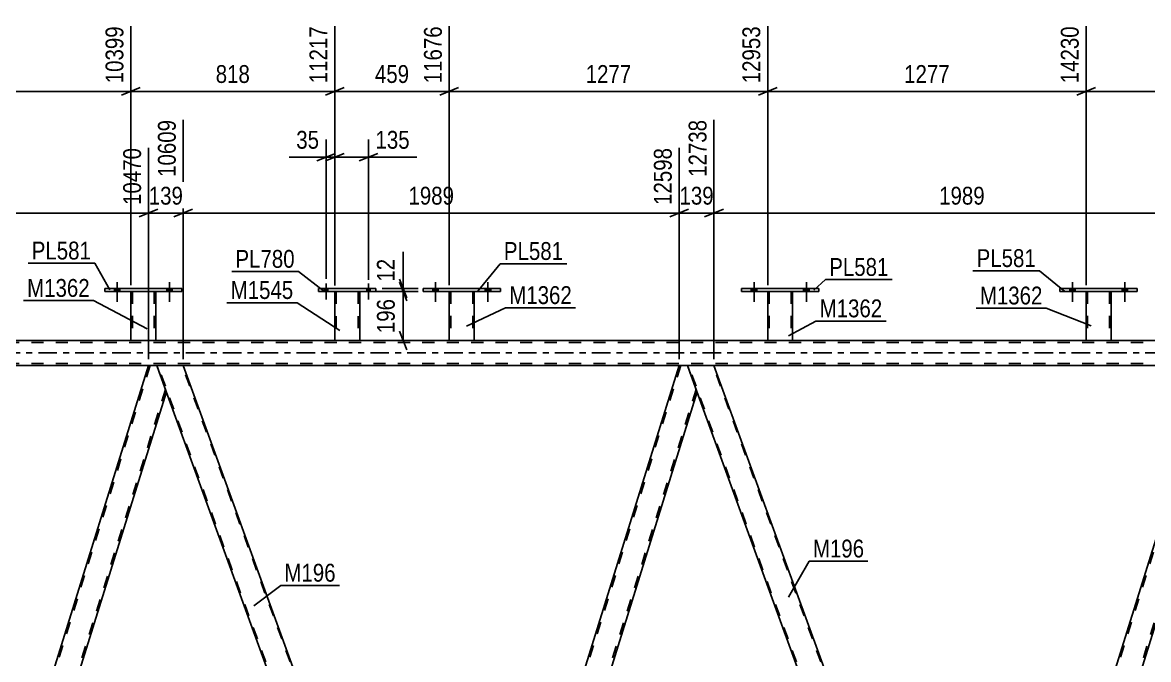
# Model space of a CAD drawing. Header units: millimetres. Extents: x -90 to 751, y -419 to 175.
# Drawn here: x 389.6 to 570.3, y -49.2 to 53 of the extents above; entities that cross this region are included whole.
import ezdxf

# ---------------------------------------------------------------- set-up
doc = ezdxf.new("R2010")
doc.units = ezdxf.units.MM
doc.linetypes.add('DXK_LINE_DOT2', pattern=[3.9198, 1.9599, -1.9599])
doc.linetypes.add('DXK_LINE_DOT3', pattern=[5.9187, 2.979, -0.9799, 0.9799, -0.9799])
doc.styles.add('Arial Narrow', font='ARIALN.TTF', dxfattribs={"height": 0.2})

# ---------------------------------------------------------------- blocks, each defined once
blk = doc.blocks.new('Part-814409720-3637 - 3614')
at = {"color": 2, "linetype": 'Continuous'}
for p, q in [((458.11, 9.84), (458.11, 2)), ((462.11, 9.84), (462.11, 2)), ((458.11, 2), (462.11, 2))]:
    blk.add_line(p, q, dxfattribs=at)
at = {"color": 7, "linetype": 'DXK_LINE_DOT2'}
for p, q in [((458.11, 9.84), (462.11, 9.84)), ((458.11, 9.84), (458.11, 9.84)), ((458.11, 9.84), (458.11, 9.84)), ((458.35, 9.84), (458.35, 2)), ((461.87, 9.84), (461.87, 2)), ((462.11, 9.84), (462.11, 9.84)), ((462.11, 9.84), (462.11, 9.84)), ((461.81, 2), (461.85, 2)), ((461.81, 2), (461.85, 2)), ((461.85, 2), (461.87, 2)), ((461.85, 2), (461.87, 2))]:
    blk.add_line(p, q, dxfattribs=at)
blk = doc.blocks.new('Bolt-814409720-3680 - 3614')
at = {"linetype": 'Continuous'}
for points in [[(506.55, 9.84), (507.43, 9.84), (507.43, 10.32), (506.55, 10.32)], [(514.95, 9.84), (515.83, 9.84), (515.83, 10.32), (514.95, 10.32)]]:
    blk.add_hatch(color=1, dxfattribs=at).paths.add_polyline_path(points)
at = {"color": 1, "linetype": 'Continuous'}
for p, q in [((506.99, 11.32), (506.99, 8.2)), ((515.39, 11.32), (515.39, 8.2)), ((506.55, 10.32), (506.55, 9.84)), ((507.43, 10.32), (507.43, 9.84)), ((514.95, 10.32), (514.95, 9.84)), ((515.83, 10.32), (515.83, 9.84))]:
    blk.add_line(p, q, dxfattribs=at)
blk = doc.blocks.new('Bolt-814409720-3616 - 3614')
at = {"linetype": 'Continuous'}
for points in [[(438.06, 9.83), (438.62, 9.83), (438.62, 10.31), (438.06, 10.31)], [(438.06, 9.83), (438.62, 9.83), (438.62, 10.31), (438.06, 10.31)], [(444.86, 9.83), (445.42, 9.83), (445.42, 10.31), (444.86, 10.31)], [(444.86, 9.83), (445.42, 9.83), (445.42, 10.31), (444.86, 10.31)]]:
    blk.add_hatch(color=1, dxfattribs=at).paths.add_polyline_path(points)
at = {"color": 1, "linetype": 'Continuous'}
for p, q in [((438.34, 11.11), (438.34, 8.59)), ((438.34, 11.11), (438.34, 8.59)), ((445.14, 11.11), (445.14, 8.59)), ((445.14, 11.11), (445.14, 8.59)), ((438.06, 10.31), (438.06, 9.83)), ((438.06, 10.31), (438.06, 9.83)), ((438.62, 10.31), (438.62, 9.83)), ((438.62, 10.31), (438.62, 9.83)), ((444.86, 10.31), (444.86, 9.83)), ((444.86, 10.31), (444.86, 9.83)), ((445.42, 10.31), (445.42, 9.83)), ((445.42, 10.31), (445.42, 9.83))]:
    blk.add_line(p, q, dxfattribs=at)
blk = doc.blocks.new('Bolt-814409720-3681 - 3614')
at = {"linetype": 'Continuous'}
for points in [[(404.39, 9.84), (405.27, 9.84), (405.27, 10.32), (404.39, 10.32)], [(412.79, 9.84), (413.67, 9.84), (413.67, 10.32), (412.79, 10.32)]]:
    blk.add_hatch(color=1, dxfattribs=at).paths.add_polyline_path(points)
at = {"color": 1, "linetype": 'Continuous'}
for p, q in [((404.83, 11.32), (404.83, 8.2)), ((413.23, 11.32), (413.23, 8.2)), ((404.39, 10.32), (404.39, 9.84)), ((405.27, 10.32), (405.27, 9.84)), ((412.79, 10.32), (412.79, 9.84)), ((413.67, 10.32), (413.67, 9.84))]:
    blk.add_line(p, q, dxfattribs=at)
blk = doc.blocks.new('Bolt-814409720-3682 - 3614')
at = {"linetype": 'Continuous'}
for points in [[(404.39, 9.84), (405.27, 9.84), (405.27, 10.32), (404.39, 10.32)], [(412.79, 9.84), (413.67, 9.84), (413.67, 10.32), (412.79, 10.32)]]:
    blk.add_hatch(color=1, dxfattribs=at).paths.add_polyline_path(points)
at = {"color": 1, "linetype": 'Continuous'}
for p, q in [((404.83, 11.32), (404.83, 8.2)), ((413.23, 11.32), (413.23, 8.2)), ((404.39, 10.32), (404.39, 9.84)), ((405.27, 10.32), (405.27, 9.84)), ((412.79, 10.32), (412.79, 9.84)), ((413.67, 10.32), (413.67, 9.84))]:
    blk.add_line(p, q, dxfattribs=at)
blk = doc.blocks.new('Part-814409720-3622 - 3614')
at = {"color": 2, "linetype": 'Continuous'}
for p, q in [((453.91, 10.32), (453.91, 9.84)), ((466.31, 10.32), (453.91, 10.32)), ((453.91, 9.84), (466.31, 9.84)), ((466.31, 9.84), (466.31, 10.32))]:
    blk.add_line(p, q, dxfattribs=at)
blk = doc.blocks.new('Bolt-814409720-3677 - 3614')
at = {"linetype": 'Continuous'}
for points in [[(557.63, 9.84), (558.51, 9.84), (558.51, 10.32), (557.63, 10.32)], [(566.03, 9.84), (566.91, 9.84), (566.91, 10.32), (566.03, 10.32)]]:
    blk.add_hatch(color=1, dxfattribs=at).paths.add_polyline_path(points)
at = {"color": 1, "linetype": 'Continuous'}
for p, q in [((558.07, 11.32), (558.07, 8.2)), ((566.47, 11.32), (566.47, 8.2)), ((557.63, 10.32), (557.63, 9.84)), ((558.51, 10.32), (558.51, 9.84)), ((566.03, 10.32), (566.03, 9.84)), ((566.91, 10.32), (566.91, 9.84))]:
    blk.add_line(p, q, dxfattribs=at)
blk = doc.blocks.new('Bolt-814409720-3678 - 3614')
at = {"linetype": 'Continuous'}
for points in [[(557.63, 9.84), (558.51, 9.84), (558.51, 10.32), (557.63, 10.32)], [(566.03, 9.84), (566.91, 9.84), (566.91, 10.32), (566.03, 10.32)]]:
    blk.add_hatch(color=1, dxfattribs=at).paths.add_polyline_path(points)
at = {"color": 1, "linetype": 'Continuous'}
for p, q in [((558.07, 11.32), (558.07, 8.2)), ((566.47, 11.32), (566.47, 8.2)), ((557.63, 10.32), (557.63, 9.84)), ((558.51, 10.32), (558.51, 9.84)), ((566.03, 10.32), (566.03, 9.84)), ((566.91, 10.32), (566.91, 9.84))]:
    blk.add_line(p, q, dxfattribs=at)
blk = doc.blocks.new('Bolt-814409720-3679 - 3614')
at = {"linetype": 'Continuous'}
for points in [[(506.55, 9.84), (507.43, 9.84), (507.43, 10.32), (506.55, 10.32)], [(514.95, 9.84), (515.83, 9.84), (515.83, 10.32), (514.95, 10.32)]]:
    blk.add_hatch(color=1, dxfattribs=at).paths.add_polyline_path(points)
at = {"color": 1, "linetype": 'Continuous'}
for p, q in [((506.99, 11.32), (506.99, 8.2)), ((515.39, 11.32), (515.39, 8.2)), ((506.55, 10.32), (506.55, 9.84)), ((507.43, 10.32), (507.43, 9.84)), ((514.95, 10.32), (514.95, 9.84)), ((515.83, 10.32), (515.83, 9.84))]:
    blk.add_line(p, q, dxfattribs=at)
blk = doc.blocks.new('Bolt-814409720-3683 - 3614')
at = {"linetype": 'Continuous'}
for points in [[(455.47, 9.84), (456.35, 9.84), (456.35, 10.32), (455.47, 10.32)], [(463.87, 9.84), (464.75, 9.84), (464.75, 10.32), (463.87, 10.32)]]:
    blk.add_hatch(color=1, dxfattribs=at).paths.add_polyline_path(points)
at = {"color": 1, "linetype": 'Continuous'}
for p, q in [((455.91, 11.32), (455.91, 8.2)), ((464.31, 11.32), (464.31, 8.2)), ((455.47, 10.32), (455.47, 9.84)), ((456.35, 10.32), (456.35, 9.84)), ((463.87, 10.32), (463.87, 9.84)), ((464.75, 10.32), (464.75, 9.84))]:
    blk.add_line(p, q, dxfattribs=at)
blk = doc.blocks.new('Bolt-814409720-3684 - 3614')
at = {"linetype": 'Continuous'}
for points in [[(455.47, 9.84), (456.35, 9.84), (456.35, 10.32), (455.47, 10.32)], [(463.87, 9.84), (464.75, 9.84), (464.75, 10.32), (463.87, 10.32)]]:
    blk.add_hatch(color=1, dxfattribs=at).paths.add_polyline_path(points)
at = {"color": 1, "linetype": 'Continuous'}
for p, q in [((455.91, 11.32), (455.91, 8.2)), ((464.31, 11.32), (464.31, 8.2)), ((455.47, 10.32), (455.47, 9.84)), ((456.35, 10.32), (456.35, 9.84)), ((463.87, 10.32), (463.87, 9.84)), ((464.75, 10.32), (464.75, 9.84))]:
    blk.add_line(p, q, dxfattribs=at)
blk = doc.blocks.new('Part-814409720-3776 - 3614')
at = {"color": 2, "linetype": 'Continuous'}
for p, q in [((556.07, 10.32), (556.07, 9.84)), ((568.47, 10.32), (556.07, 10.32)), ((556.07, 9.84), (568.47, 9.84)), ((568.47, 9.84), (568.47, 10.32))]:
    blk.add_line(p, q, dxfattribs=at)
blk = doc.blocks.new('Part-814409720-3781 - 3614')
at = {"color": 2, "linetype": 'Continuous'}
for p, q in [((560.27, 9.84), (560.27, 2)), ((564.27, 9.84), (564.27, 2)), ((560.27, 2), (564.27, 2))]:
    blk.add_line(p, q, dxfattribs=at)
at = {"color": 7, "linetype": 'DXK_LINE_DOT2'}
for p, q in [((560.27, 9.84), (564.27, 9.84)), ((560.27, 9.84), (560.27, 9.84)), ((560.27, 9.84), (560.27, 9.84)), ((560.51, 9.84), (560.51, 2)), ((564.03, 9.84), (564.03, 2)), ((564.27, 9.84), (564.27, 9.84)), ((564.27, 9.84), (564.27, 9.84)), ((563.97, 2), (564.01, 2)), ((563.97, 2), (564.01, 2)), ((564.01, 2), (564.03, 2)), ((564.01, 2), (564.03, 2))]:
    blk.add_line(p, q, dxfattribs=at)
blk = doc.blocks.new('Part-814409720-3786 - 3614')
at = {"color": 2, "linetype": 'Continuous'}
for p, q in [((504.99, 10.32), (504.99, 9.84)), ((517.39, 10.32), (504.99, 10.32)), ((504.99, 9.84), (517.39, 9.84)), ((517.39, 9.84), (517.39, 10.32))]:
    blk.add_line(p, q, dxfattribs=at)
blk = doc.blocks.new('Part-814409720-3791 - 3614')
at = {"color": 2, "linetype": 'Continuous'}
for p, q in [((509.19, 9.84), (509.19, 2)), ((513.19, 9.84), (513.19, 2)), ((509.19, 2), (513.19, 2))]:
    blk.add_line(p, q, dxfattribs=at)
at = {"color": 7, "linetype": 'DXK_LINE_DOT2'}
for p, q in [((509.19, 9.84), (513.19, 9.84)), ((509.19, 9.84), (509.19, 9.84)), ((509.19, 9.84), (509.19, 9.84)), ((509.43, 9.84), (509.43, 2)), ((512.95, 9.84), (512.95, 2)), ((513.19, 9.84), (513.19, 9.84)), ((513.19, 9.84), (513.19, 9.84)), ((512.89, 2), (512.93, 2)), ((512.89, 2), (512.93, 2)), ((512.93, 2), (512.95, 2)), ((512.93, 2), (512.95, 2))]:
    blk.add_line(p, q, dxfattribs=at)
blk = doc.blocks.new('Part-814409720-3796 - 3614')
at = {"color": 2, "linetype": 'Continuous'}
for p, q in [((437.14, 10.31), (437.14, 9.83)), ((437.14, 10.31), (446.34, 10.31)), ((437.14, 9.83), (446.34, 9.83)), ((446.34, 9.83), (446.34, 10.31))]:
    blk.add_line(p, q, dxfattribs=at)
at = {"color": 7, "linetype": 'DXK_LINE_DOT2'}
for p, q in [((437.14, 10.31), (446.34, 10.31)), ((446.34, 9.83), (437.14, 9.83))]:
    blk.add_line(p, q, dxfattribs=at)
blk = doc.blocks.new('Part-814409720-3801 - 3614')
at = {"color": 2, "linetype": 'Continuous'}
for p, q in [((439.74, 9.83), (439.74, 2)), ((443.74, 9.83), (443.74, 2)), ((439.74, 2), (443.74, 2))]:
    blk.add_line(p, q, dxfattribs=at)
at = {"color": 7, "linetype": 'DXK_LINE_DOT2'}
for p, q in [((443.74, 9.83), (439.74, 9.83)), ((439.74, 9.83), (439.74, 9.83)), ((439.74, 9.83), (443.74, 9.83)), ((439.74, 9.83), (439.74, 9.83)), ((439.98, 9.83), (439.98, 9.83)), ((439.98, 9.83), (439.98, 2)), ((443.5, 9.83), (443.5, 9.83)), ((443.5, 9.83), (443.5, 2)), ((443.74, 9.83), (443.74, 9.83)), ((443.74, 9.83), (443.74, 9.83)), ((443.74, 2), (439.74, 2)), ((443.48, 2), (443.45, 2))]:
    blk.add_line(p, q, dxfattribs=at)
blk = doc.blocks.new('Part-814409720-3806 - 3614')
at = {"color": 2, "linetype": 'Continuous'}
for p, q in [((402.83, 10.32), (402.83, 9.84)), ((415.23, 10.32), (402.83, 10.32)), ((402.83, 9.84), (415.23, 9.84)), ((415.23, 9.84), (415.23, 10.32))]:
    blk.add_line(p, q, dxfattribs=at)
blk = doc.blocks.new('Part-814409720-3821 - 3614')
at = {"color": 2, "linetype": 'Continuous'}
for p, q in [((407.03, 9.84), (407.03, 2)), ((411.03, 9.84), (411.03, 2)), ((407.03, 2), (411.03, 2))]:
    blk.add_line(p, q, dxfattribs=at)
at = {"color": 7, "linetype": 'DXK_LINE_DOT2'}
for p, q in [((407.03, 9.84), (411.03, 9.84)), ((407.03, 9.84), (407.03, 9.84)), ((407.03, 9.84), (407.03, 9.84)), ((407.27, 9.84), (407.27, 2)), ((410.79, 9.84), (410.79, 2)), ((411.03, 9.84), (411.03, 9.84)), ((411.03, 9.84), (411.03, 9.84)), ((410.73, 2), (410.77, 2)), ((410.73, 2), (410.77, 2)), ((410.77, 2), (410.79, 2)), ((410.77, 2), (410.79, 2))]:
    blk.add_line(p, q, dxfattribs=at)
blk = doc.blocks.new('Part-814409720-3879 - 3614')
at = {"color": 2, "linetype": 'Continuous'}
for p, q in [((500.57, -2), (496.31, -2)), ((542.93, -118.4), (500.57, -2)), ((538.68, -118.4), (497.84, -6.2))]:
    blk.add_line(p, q, dxfattribs=at)
at = {"color": 7, "linetype": 'DXK_LINE_DOT2'}
for p, q in [((496.31, -2), (497.84, -6.2)), ((540.6, -123.22), (496.48, -2)), ((544.52, -123.22), (500.4, -2)), ((540.43, -123.22), (538.68, -118.4)), ((544.69, -123.22), (542.93, -118.4)), ((544.69, -123.22), (540.43, -123.22))]:
    blk.add_line(p, q, dxfattribs=at)
blk = doc.blocks.new('Part-814409720-3894 - 3614')
at = {"color": 7, "linetype": 'DXK_LINE_DOT2'}
for p, q in [((580.38, -2), (543.56, -120.12)), ((582.86, -5.88), (546.28, -123.22)), ((582.97, -6.2), (582.99, -6.25)), ((582.99, -6.25), (582.97, -6.2)), ((543.84, -118.4), (543.42, -119.75)), ((548.03, -118.4), (546.53, -123.22)), ((544.69, -123.22), (543.42, -119.75)), ((546.53, -123.22), (544.69, -123.22))]:
    blk.add_line(p, q, dxfattribs=at)
at = {"color": 2, "linetype": 'Continuous'}
for p, q in [((580.13, -2), (543.84, -118.4)), ((581.44, -2), (580.13, -2)), ((582.97, -6.2), (581.44, -2)), ((582.99, -6.25), (548.03, -118.4))]:
    blk.add_line(p, q, dxfattribs=at)
blk = doc.blocks.new('Part-814409720-3909 - 3614')
at = {"color": 2, "linetype": 'Continuous'}
for p, q in [((494.99, -2), (458.29, -119.75)), ((496.31, -2), (494.99, -2)), ((497.84, -6.2), (496.31, -2)), ((497.86, -6.25), (461.4, -123.22)), ((459.55, -123.22), (458.31, -119.8))]:
    blk.add_line(p, q, dxfattribs=at)
at = {"color": 7, "linetype": 'DXK_LINE_DOT2'}
for p, q in [((495.24, -2), (458.43, -120.12)), ((497.72, -5.88), (461.15, -123.22)), ((497.84, -6.2), (497.86, -6.25)), ((497.86, -6.25), (497.84, -6.2)), ((458.29, -119.75), (458.31, -119.8)), ((461.4, -123.22), (459.55, -123.22))]:
    blk.add_line(p, q, dxfattribs=at)
blk = doc.blocks.new('Part-814409720-3963 - 3614')
at = {"color": 7, "linetype": 'DXK_LINE_DOT2'}
for p, q in [((59.3, 2), (639.97, 2)), ((411.03, 2), (407.03, 2)), ((443.74, 2), (439.74, 2)), ((462.11, 2), (458.11, 2)), ((513.19, 2), (509.19, 2)), ((564.27, 2), (560.27, 2)), ((639.97, 1.68), (25.23, 1.68)), ((639.97, -1.68), (25.23, -1.68)), ((415.43, -2), (409.86, -2)), ((500.57, -2), (494.99, -2))]:
    blk.add_line(p, q, dxfattribs=at)
at = {"color": 2, "linetype": 'Continuous'}
for p, q in [((407.03, 2), (359.95, 2)), ((439.74, 2), (411.03, 2)), ((458.11, 2), (443.74, 2)), ((509.19, 2), (462.11, 2)), ((560.27, 2), (513.19, 2)), ((611.35, 2), (564.27, 2)), ((409.86, -2), (330.3, -2)), ((494.99, -2), (415.43, -2)), ((580.13, -2), (500.57, -2))]:
    blk.add_line(p, q, dxfattribs=at)
at = {"color": 7, "linetype": 'DXK_LINE_DOT3'}
blk.add_line((25.23, 0), (639.97, 0), dxfattribs=at)
blk = doc.blocks.new('Part-814409720-3969 - 3614')
at = {"color": 7, "linetype": 'DXK_LINE_DOT2'}
for p, q in [((410.11, -2), (373.29, -120.12)), ((412.59, -5.88), (376.01, -123.22)), ((412.7, -6.2), (412.72, -6.25)), ((412.72, -6.25), (412.7, -6.2)), ((373.57, -118.4), (373.16, -119.75)), ((377.76, -118.4), (376.26, -123.22)), ((374.42, -123.22), (373.16, -119.75)), ((376.26, -123.22), (374.42, -123.22))]:
    blk.add_line(p, q, dxfattribs=at)
at = {"color": 2, "linetype": 'Continuous'}
for p, q in [((409.86, -2), (373.57, -118.4)), ((411.18, -2), (409.86, -2)), ((412.7, -6.2), (411.18, -2)), ((412.72, -6.25), (377.76, -118.4))]:
    blk.add_line(p, q, dxfattribs=at)
blk = doc.blocks.new('Part-814409720-3974 - 3614')
at = {"color": 2, "linetype": 'Continuous'}
for p, q in [((415.43, -2), (411.18, -2)), ((458.31, -119.8), (415.43, -2)), ((455.3, -123.22), (412.7, -6.2))]:
    blk.add_line(p, q, dxfattribs=at)
at = {"color": 7, "linetype": 'DXK_LINE_DOT2'}
for p, q in [((411.18, -2), (412.7, -6.2)), ((455.47, -123.22), (411.35, -2)), ((459.38, -123.22), (415.26, -2)), ((459.55, -123.22), (458.31, -119.8)), ((455.3, -123.22), (459.55, -123.22))]:
    blk.add_line(p, q, dxfattribs=at)
blk = doc.blocks.new('StraightDimension-814409720-15407 - 3614')
at = {"color": 7, "linetype": 'Continuous'}
for p, q in [((560.27, 10.84), (560.27, 52.38)), ((611.35, 10.84), (611.35, 52.38)), ((561.77, 42.54), (558.77, 41.34)), ((560.27, 41.94), (611.35, 41.94)), ((609.85, 41.34), (612.85, 42.54))]:
    blk.add_line(p, q, dxfattribs=at)
at = {"color": 0, "linetype": 'Continuous'}
blk.add_wipeout([(610.75, 52.98), (606.55, 52.98), (606.55, 42.64), (610.75, 42.64)], dxfattribs=at)
at = {"color": 0}
blk.add_wipeout([(590.07, 42.69), (590.07, 46.89), (581.55, 46.89), (581.55, 42.69)], dxfattribs=at)
at = {"color": 3, "linetype": 'Continuous', "style": 'Arial Narrow'}
blk.add_text('15507', height=2.863, rotation=90.0002, dxfattribs=at).set_placement((610.15, 43.24))
at = {"color": 3, "style": 'Arial Narrow'}
blk.add_text('1277', height=2.863, dxfattribs=at).set_placement((582.15, 43.29))
blk = doc.blocks.new('StraightDimension-814409720-15410 - 3614')
at = {"color": 7, "linetype": 'Continuous'}
for p, q in [((439.74, 10.83), (439.74, 52.38)), ((458.11, 10.84), (458.11, 52.38)), ((441.24, 42.54), (438.24, 41.34)), ((439.74, 41.94), (458.11, 41.94)), ((456.61, 41.34), (459.61, 42.54))]:
    blk.add_line(p, q, dxfattribs=at)
at = {"color": 0, "linetype": 'Continuous'}
blk.add_wipeout([(457.51, 52.98), (453.31, 52.98), (453.31, 42.64), (457.51, 42.64)], dxfattribs=at)
at = {"color": 0}
blk.add_wipeout([(452.27, 42.69), (452.27, 46.89), (445.58, 46.89), (445.58, 42.69)], dxfattribs=at)
at = {"color": 3, "linetype": 'Continuous', "style": 'Arial Narrow'}
blk.add_text('11676', height=2.863, rotation=90.0002, dxfattribs=at).set_placement((456.91, 43.24))
at = {"color": 3, "style": 'Arial Narrow'}
blk.add_text('459', height=2.863, dxfattribs=at).set_placement((446.18, 43.29))
blk = doc.blocks.new('StraightDimension-814409720-4663 - 3614')
at = {"color": 7, "linetype": 'Continuous'}
for p, q in [((500.57, -1), (500.57, 37.37)), ((494.99, -1), (494.99, 32.87)), ((493.49, 21.83), (496.49, 23.03)), ((494.99, 22.43), (500.57, 22.43)), ((502.07, 23.03), (499.07, 21.83))]:
    blk.add_line(p, q, dxfattribs=at)
at = {"color": 0}
blk.add_wipeout([(501.12, 23.18), (501.12, 27.38), (494.44, 27.38), (494.44, 23.18)], dxfattribs=at)
at = {"color": 3, "style": 'Arial Narrow'}
blk.add_text('139', height=2.863, dxfattribs=at).set_placement((495.04, 23.78))
at = {"color": 0, "linetype": 'Continuous'}
blk.add_wipeout([(499.97, 37.97), (495.77, 37.97), (495.77, 27.63), (499.97, 27.63)], dxfattribs=at)
at = {"color": 3, "linetype": 'Continuous', "style": 'Arial Narrow'}
blk.add_text('12738', height=2.863, rotation=90.0002, dxfattribs=at).set_placement((499.37, 28.23))
blk = doc.blocks.new('StraightDimension-814409720-15363 - 3614')
at = {"color": 7, "linetype": 'Continuous'}
for p, q in [((439.74, 10.83), (439.74, 34.24)), ((445.14, 11.73), (445.14, 34.24)), ((438.24, 30.79), (441.24, 31.99)), ((439.74, 31.39), (445.14, 31.39)), ((446.64, 31.99), (443.64, 30.79))]:
    blk.add_line(p, q, dxfattribs=at)
at = {"color": 0}
blk.add_wipeout([(452.35, 32.14), (452.35, 36.34), (445.67, 36.34), (445.67, 32.14)], dxfattribs=at)
at = {"color": 7, "linetype": 'Continuous'}
blk.add_line((445.14, 31.39), (452.88, 31.39), dxfattribs=at)
blk.add_line((445.14, 31.39), (452.88, 31.39), dxfattribs=at)
at = {"color": 3, "style": 'Arial Narrow'}
blk.add_text('135', height=2.863, dxfattribs=at).set_placement((446.27, 32.74))
blk = doc.blocks.new('StraightDimension-814409720-15904 - 3614')
at = {"color": 7, "linetype": 'Continuous'}
for p, q in [((450.11, 11.81), (451.31, 8.81)), ((451.31, 8.33), (450.11, 11.33)), ((444.74, 9.83), (453.11, 9.83)), ((447.34, 10.31), (453.11, 10.31)), ((450.71, 9.83), (450.71, 10.31))]:
    blk.add_line(p, q, dxfattribs=at)
at = {"color": 0}
blk.add_wipeout([(449.96, 15.69), (445.76, 15.69), (445.76, 10.83), (449.96, 10.83)], dxfattribs=at)
at = {"color": 7, "linetype": 'Continuous'}
blk.add_line((450.71, 10.31), (450.71, 16.21), dxfattribs=at)
blk.add_line((450.71, 10.31), (450.71, 16.21), dxfattribs=at)
at = {"color": 3, "style": 'Arial Narrow'}
blk.add_text('12', height=2.863, rotation=90.0002, dxfattribs=at).set_placement((449.36, 11.43))
blk = doc.blocks.new('StraightDimension-814409720-4689 - 3614')
at = {"color": 7, "linetype": 'Continuous'}
for p, q in [((415.43, -1), (415.43, 37.37)), ((494.99, -1), (494.99, 32.87)), ((416.93, 23.03), (413.93, 21.83)), ((415.43, 22.43), (494.99, 22.43)), ((493.49, 21.83), (496.49, 23.03))]:
    blk.add_line(p, q, dxfattribs=at)
at = {"color": 0, "linetype": 'Continuous'}
blk.add_wipeout([(494.39, 33.47), (490.19, 33.47), (490.19, 23.13), (494.39, 23.13)], dxfattribs=at)
at = {"color": 0}
blk.add_wipeout([(459.47, 23.18), (459.47, 27.38), (450.96, 27.38), (450.96, 23.18)], dxfattribs=at)
at = {"color": 3, "linetype": 'Continuous', "style": 'Arial Narrow'}
blk.add_text('12598', height=2.863, rotation=90.0002, dxfattribs=at).set_placement((493.79, 23.73))
at = {"color": 3, "style": 'Arial Narrow'}
blk.add_text('1989', height=2.863, dxfattribs=at).set_placement((451.56, 23.78))
blk = doc.blocks.new('StraightDimension-814409720-15905 - 3614')
at = {"color": 7, "linetype": 'Continuous'}
for p, q in [((450.11, 11.33), (451.31, 8.33)), ((444.74, 9.83), (453.11, 9.83)), ((450.71, 2), (450.71, 9.83)), ((444.74, 2), (453.11, 2)), ((451.31, 0.5), (450.11, 3.5))]:
    blk.add_line(p, q, dxfattribs=at)
at = {"color": 0}
blk.add_wipeout([(449.96, 9.26), (445.76, 9.26), (445.76, 2.57), (449.96, 2.57)], dxfattribs=at)
at = {"color": 3, "style": 'Arial Narrow'}
blk.add_text('196', height=2.863, rotation=90.0002, dxfattribs=at).set_placement((449.36, 3.17))
blk = doc.blocks.new('StraightDimension-814409720-4639 - 3614')
at = {"color": 7, "linetype": 'Continuous'}
for p, q in [((500.57, -1), (500.57, 37.37)), ((580.13, -1), (580.13, 32.87)), ((502.07, 23.03), (499.07, 21.83)), ((500.57, 22.43), (580.13, 22.43)), ((578.63, 21.83), (581.63, 23.03))]:
    blk.add_line(p, q, dxfattribs=at)
at = {"color": 0, "linetype": 'Continuous'}
blk.add_wipeout([(579.53, 33.47), (575.33, 33.47), (575.33, 23.13), (579.53, 23.13)], dxfattribs=at)
at = {"color": 0}
blk.add_wipeout([(544.6, 23.18), (544.6, 27.38), (536.09, 27.38), (536.09, 23.18)], dxfattribs=at)
at = {"color": 3, "linetype": 'Continuous', "style": 'Arial Narrow'}
blk.add_text('14727', height=2.863, rotation=90.0002, dxfattribs=at).set_placement((578.93, 23.73))
at = {"color": 3, "style": 'Arial Narrow'}
blk.add_text('1989', height=2.863, dxfattribs=at).set_placement((536.69, 23.78))
blk = doc.blocks.new('StraightDimension-814409720-4713 - 3614')
at = {"color": 7, "linetype": 'Continuous'}
for p, q in [((415.43, -1), (415.43, 37.37)), ((409.86, -1), (409.86, 32.87)), ((408.36, 21.83), (411.36, 23.03)), ((409.86, 22.43), (415.43, 22.43)), ((416.93, 23.03), (413.93, 21.83))]:
    blk.add_line(p, q, dxfattribs=at)
at = {"color": 0}
blk.add_wipeout([(415.99, 23.18), (415.99, 27.38), (409.3, 27.38), (409.3, 23.18)], dxfattribs=at)
at = {"color": 3, "style": 'Arial Narrow'}
blk.add_text('139', height=2.863, dxfattribs=at).set_placement((409.9, 23.78))
at = {"color": 0, "linetype": 'Continuous'}
blk.add_wipeout([(414.83, 37.97), (410.63, 37.97), (410.63, 27.63), (414.83, 27.63)], dxfattribs=at)
at = {"color": 3, "linetype": 'Continuous', "style": 'Arial Narrow'}
blk.add_text('10609', height=2.863, rotation=90.0002, dxfattribs=at).set_placement((414.23, 28.23))
blk = doc.blocks.new('StraightDimension-814409720-4737 - 3614')
at = {"color": 7, "linetype": 'Continuous'}
for p, q in [((330.3, -1), (330.3, 35.54)), ((409.86, -1), (409.86, 32.87)), ((331.8, 23.03), (328.8, 21.83)), ((330.3, 22.43), (409.86, 22.43)), ((408.36, 21.83), (411.36, 23.03))]:
    blk.add_line(p, q, dxfattribs=at)
at = {"color": 0, "linetype": 'Continuous'}
blk.add_wipeout([(409.26, 33.47), (405.06, 33.47), (405.06, 23.13), (409.26, 23.13)], dxfattribs=at)
at = {"color": 0}
blk.add_wipeout([(374.33, 23.18), (374.33, 27.38), (365.82, 27.38), (365.82, 23.18)], dxfattribs=at)
at = {"color": 3, "linetype": 'Continuous', "style": 'Arial Narrow'}
blk.add_text('10470', height=2.863, rotation=90.0002, dxfattribs=at).set_placement((408.66, 23.73))
at = {"color": 3, "style": 'Arial Narrow'}
blk.add_text('1989', height=2.863, dxfattribs=at).set_placement((366.42, 23.78))
blk = doc.blocks.new('StraightDimension-814409720-15364 - 3614')
at = {"color": 7, "linetype": 'Continuous'}
for p, q in [((438.34, 11.88), (438.34, 34.24)), ((439.74, 10.83), (439.74, 34.24)), ((436.84, 30.79), (439.84, 31.99)), ((441.24, 31.99), (438.24, 30.79)), ((438.34, 31.39), (439.74, 31.39))]:
    blk.add_line(p, q, dxfattribs=at)
at = {"color": 0}
blk.add_wipeout([(437.82, 32.14), (437.82, 36.34), (432.96, 36.34), (432.96, 32.14)], dxfattribs=at)
at = {"color": 7, "linetype": 'Continuous'}
blk.add_line((438.34, 31.39), (432.44, 31.39), dxfattribs=at)
blk.add_line((438.34, 31.39), (432.44, 31.39), dxfattribs=at)
at = {"color": 3, "style": 'Arial Narrow'}
blk.add_text('35', height=2.863, dxfattribs=at).set_placement((433.56, 32.74))
blk = doc.blocks.new('StraightDimension-814409720-15408 - 3614')
at = {"color": 7, "linetype": 'Continuous'}
for p, q in [((509.19, 10.84), (509.19, 52.38)), ((560.27, 10.84), (560.27, 52.38)), ((510.69, 42.54), (507.69, 41.34)), ((509.19, 41.94), (560.27, 41.94)), ((558.77, 41.34), (561.77, 42.54))]:
    blk.add_line(p, q, dxfattribs=at)
at = {"color": 0, "linetype": 'Continuous'}
blk.add_wipeout([(559.67, 52.98), (555.47, 52.98), (555.47, 42.64), (559.67, 42.64)], dxfattribs=at)
at = {"color": 0}
blk.add_wipeout([(538.99, 42.69), (538.99, 46.89), (530.47, 46.89), (530.47, 42.69)], dxfattribs=at)
at = {"color": 3, "linetype": 'Continuous', "style": 'Arial Narrow'}
blk.add_text('14230', height=2.863, rotation=90.0002, dxfattribs=at).set_placement((559.07, 43.24))
at = {"color": 3, "style": 'Arial Narrow'}
blk.add_text('1277', height=2.863, dxfattribs=at).set_placement((531.07, 43.29))
blk = doc.blocks.new('StraightDimension-814409720-15409 - 3614')
at = {"color": 7, "linetype": 'Continuous'}
for p, q in [((458.11, 10.84), (458.11, 52.38)), ((509.19, 10.84), (509.19, 52.38)), ((459.61, 42.54), (456.61, 41.34)), ((458.11, 41.94), (509.19, 41.94)), ((507.69, 41.34), (510.69, 42.54))]:
    blk.add_line(p, q, dxfattribs=at)
at = {"color": 0, "linetype": 'Continuous'}
blk.add_wipeout([(508.59, 52.98), (504.39, 52.98), (504.39, 42.64), (508.59, 42.64)], dxfattribs=at)
at = {"color": 0}
blk.add_wipeout([(487.91, 42.69), (487.91, 46.89), (479.39, 46.89), (479.39, 42.69)], dxfattribs=at)
at = {"color": 3, "linetype": 'Continuous', "style": 'Arial Narrow'}
blk.add_text('12953', height=2.863, rotation=90.0002, dxfattribs=at).set_placement((507.99, 43.24))
at = {"color": 3, "style": 'Arial Narrow'}
blk.add_text('1277', height=2.863, dxfattribs=at).set_placement((479.99, 43.29))
blk = doc.blocks.new('StraightDimension-814409720-15411 - 3614')
at = {"color": 7, "linetype": 'Continuous'}
for p, q in [((407.03, 10.84), (407.03, 52.38)), ((439.74, 10.83), (439.74, 52.38)), ((408.53, 42.54), (405.53, 41.34)), ((407.03, 41.94), (439.74, 41.94)), ((438.24, 41.34), (441.24, 42.54))]:
    blk.add_line(p, q, dxfattribs=at)
at = {"color": 0, "linetype": 'Continuous'}
blk.add_wipeout([(439.14, 52.98), (434.94, 52.98), (434.94, 42.64), (439.14, 42.64)], dxfattribs=at)
at = {"color": 0}
blk.add_wipeout([(426.73, 42.69), (426.73, 46.89), (420.04, 46.89), (420.04, 42.69)], dxfattribs=at)
at = {"color": 3, "linetype": 'Continuous', "style": 'Arial Narrow'}
blk.add_text('11217', height=2.863, rotation=90.0002, dxfattribs=at).set_placement((438.54, 43.24))
at = {"color": 3, "style": 'Arial Narrow'}
blk.add_text('818', height=2.863, dxfattribs=at).set_placement((420.64, 43.29))
blk = doc.blocks.new('StraightDimension-814409720-15412 - 3614')
at = {"color": 7, "linetype": 'Continuous'}
for p, q in [((407.03, 10.84), (407.03, 52.38)), ((355.95, 10.84), (355.95, 50.55)), ((357.45, 42.54), (354.45, 41.34)), ((355.95, 41.94), (407.03, 41.94)), ((405.53, 41.34), (408.53, 42.54))]:
    blk.add_line(p, q, dxfattribs=at)
at = {"color": 0, "linetype": 'Continuous'}
blk.add_wipeout([(406.43, 52.98), (402.23, 52.98), (402.23, 42.64), (406.43, 42.64)], dxfattribs=at)
at = {"color": 0}
blk.add_wipeout([(385.75, 42.69), (385.75, 46.89), (377.23, 46.89), (377.23, 42.69)], dxfattribs=at)
at = {"color": 3, "linetype": 'Continuous', "style": 'Arial Narrow'}
blk.add_text('10399', height=2.863, rotation=90.0002, dxfattribs=at).set_placement((405.83, 43.24))
at = {"color": 3, "style": 'Arial Narrow'}
blk.add_text('1277', height=2.863, dxfattribs=at).set_placement((377.83, 43.29))
blk = doc.blocks.new('StraightDimension-814409720-15603 - 3614')
at = {"color": 7, "linetype": 'Continuous'}
for p, q in [((713.04, 9.3), (711.84, 12.3)), ((638.33, 10.8), (714.84, 10.8)), ((712.44, -133.6), (712.44, 10.8)), ((552.17, -133.6), (714.84, -133.6)), ((711.84, -132.1), (713.04, -135.1))]:
    blk.add_line(p, q, dxfattribs=at)
at = {"color": 0}
blk.add_wipeout([(711.69, -57.15), (707.49, -57.15), (707.49, -65.66), (711.69, -65.66)], dxfattribs=at)
at = {"color": 3, "style": 'Arial Narrow'}
blk.add_text('3610', height=2.863, rotation=90.0002, dxfattribs=at).set_placement((711.09, -65.06))
blk = doc.blocks.new('Mark-814409720-3633 - 3614')
at = {"color": 0}
blk.add_wipeout([(477.78, 7.84), (477.78, 10.84), (467.73, 10.84), (467.73, 7.84)], dxfattribs=at)
blk.add_wipeout([(477.78, 7.84), (477.78, 10.84), (467.73, 10.84), (467.73, 7.84)], dxfattribs=at)
at = {"color": 30, "linetype": 'Continuous'}
for p, q in [((460.86, 4.28), (467.13, 7.24)), ((467.13, 7.24), (478.38, 7.24))]:
    blk.add_line(p, q, dxfattribs=at)
at = {"color": 3, "style": 'Arial Narrow'}
blk.add_text('M1362', height=2.863, dxfattribs=at).set_placement((467.73, 7.84))
blk = doc.blocks.new('Mark-814409720-3618 - 3614')
at = {"color": 0}
blk.add_wipeout([(476.37, 14.91), (476.37, 17.91), (466.87, 17.91), (466.87, 14.91)], dxfattribs=at)
blk.add_wipeout([(476.37, 14.91), (476.37, 17.91), (466.87, 17.91), (466.87, 14.91)], dxfattribs=at)
at = {"color": 30, "linetype": 'Continuous'}
for p, q in [((462.65, 9.84), (466.27, 14.31)), ((466.27, 14.31), (476.97, 14.31))]:
    blk.add_line(p, q, dxfattribs=at)
at = {"color": 3, "style": 'Arial Narrow'}
blk.add_text('PL581', height=2.863, dxfattribs=at).set_placement((466.87, 14.91))
blk = doc.blocks.new('Mark-814409720-3772 - 3614')
at = {"color": 0}
blk.add_wipeout([(552.2, 13.77), (552.2, 16.77), (542.7, 16.77), (542.7, 13.77)], dxfattribs=at)
blk.add_wipeout([(552.2, 13.77), (552.2, 16.77), (542.7, 16.77), (542.7, 13.77)], dxfattribs=at)
at = {"color": 30, "linetype": 'Continuous'}
for p in [(542.1, 13.17), (556.85, 9.84)]:
    blk.add_line(p, (552.8, 13.17), dxfattribs=at)
at = {"color": 3, "style": 'Arial Narrow'}
blk.add_text('PL581', height=2.863, dxfattribs=at).set_placement((542.7, 13.77))
blk = doc.blocks.new('Mark-814409720-3777 - 3614')
at = {"color": 0}
blk.add_wipeout([(553.27, 7.77), (553.27, 10.77), (543.22, 10.77), (543.22, 7.77)], dxfattribs=at)
blk.add_wipeout([(553.27, 7.77), (553.27, 10.77), (543.22, 10.77), (543.22, 7.77)], dxfattribs=at)
at = {"color": 30, "linetype": 'Continuous'}
for p in [(542.62, 7.17), (561.07, 4.34)]:
    blk.add_line(p, (553.87, 7.17), dxfattribs=at)
at = {"color": 3, "style": 'Arial Narrow'}
blk.add_text('M1362', height=2.863, dxfattribs=at).set_placement((543.22, 7.77))
blk = doc.blocks.new('Mark-814409720-3782 - 3614')
at = {"color": 0}
blk.add_wipeout([(528.56, 12.35), (528.56, 15.35), (519.06, 15.35), (519.06, 12.35)], dxfattribs=at)
blk.add_wipeout([(528.56, 12.35), (528.56, 15.35), (519.06, 15.35), (519.06, 12.35)], dxfattribs=at)
at = {"color": 30, "linetype": 'Continuous'}
for p, q in [((516.6, 10.04), (518.46, 11.75)), ((518.46, 11.75), (529.16, 11.75))]:
    blk.add_line(p, q, dxfattribs=at)
at = {"color": 3, "style": 'Arial Narrow'}
blk.add_text('PL581', height=2.863, dxfattribs=at).set_placement((519.06, 12.35))
blk = doc.blocks.new('Mark-814409720-3787 - 3614')
at = {"color": 0}
blk.add_wipeout([(527.57, 5.71), (527.57, 8.71), (517.52, 8.71), (517.52, 5.71)], dxfattribs=at)
blk.add_wipeout([(527.57, 5.71), (527.57, 8.71), (517.52, 8.71), (517.52, 5.71)], dxfattribs=at)
at = {"color": 30, "linetype": 'Continuous'}
for p, q in [((512.52, 2.76), (516.92, 5.11)), ((516.92, 5.11), (528.17, 5.11))]:
    blk.add_line(p, q, dxfattribs=at)
at = {"color": 3, "style": 'Arial Narrow'}
blk.add_text('M1362', height=2.863, dxfattribs=at).set_placement((517.52, 5.71))
blk = doc.blocks.new('Mark-814409720-3792 - 3614')
at = {"color": 0}
blk.add_wipeout([(433.31, 13.65), (433.31, 16.65), (423.81, 16.65), (423.81, 13.65)], dxfattribs=at)
blk.add_wipeout([(433.31, 13.65), (433.31, 16.65), (423.81, 16.65), (423.81, 13.65)], dxfattribs=at)
at = {"color": 30, "linetype": 'Continuous'}
for p in [(423.21, 13.05), (437.92, 9.98)]:
    blk.add_line(p, (433.91, 13.05), dxfattribs=at)
at = {"color": 3, "style": 'Arial Narrow'}
blk.add_text('PL780', height=2.863, dxfattribs=at).set_placement((423.81, 13.65))
blk = doc.blocks.new('Mark-814409720-3797 - 3614')
at = {"color": 0}
blk.add_wipeout([(433.09, 8.65), (433.09, 11.65), (423.04, 11.65), (423.04, 8.65)], dxfattribs=at)
blk.add_wipeout([(433.09, 8.65), (433.09, 11.65), (423.04, 11.65), (423.04, 8.65)], dxfattribs=at)
at = {"color": 30, "linetype": 'Continuous'}
for p in [(422.44, 8.05), (440.55, 3.58)]:
    blk.add_line(p, (433.69, 8.05), dxfattribs=at)
at = {"color": 3, "style": 'Arial Narrow'}
blk.add_text('M1545', height=2.863, dxfattribs=at).set_placement((423.04, 8.65))
blk = doc.blocks.new('Mark-814409720-3802 - 3614')
at = {"color": 0}
blk.add_wipeout([(400.63, 14.98), (400.63, 17.98), (391.13, 17.98), (391.13, 14.98)], dxfattribs=at)
blk.add_wipeout([(400.63, 14.98), (400.63, 17.98), (391.13, 17.98), (391.13, 14.98)], dxfattribs=at)
at = {"color": 30, "linetype": 'Continuous'}
for p in [(390.53, 14.38), (403.66, 10.12)]:
    blk.add_line(p, (401.23, 14.38), dxfattribs=at)
at = {"color": 3, "style": 'Arial Narrow'}
blk.add_text('PL581', height=2.863, dxfattribs=at).set_placement((391.13, 14.98))
blk = doc.blocks.new('Mark-814409720-3817 - 3614')
at = {"color": 0}
blk.add_wipeout([(400.44, 8.99), (400.44, 11.99), (390.39, 11.99), (390.39, 8.99)], dxfattribs=at)
blk.add_wipeout([(400.44, 8.99), (400.44, 11.99), (390.39, 11.99), (390.39, 8.99)], dxfattribs=at)
at = {"color": 30, "linetype": 'Continuous'}
for p in [(389.79, 8.39), (409.66, 3.85)]:
    blk.add_line(p, (401.04, 8.39), dxfattribs=at)
at = {"color": 3, "style": 'Arial Narrow'}
blk.add_text('M1362', height=2.863, dxfattribs=at).set_placement((390.39, 8.99))
blk = doc.blocks.new('Mark-814409720-3875 - 3614')
at = {"color": 0}
blk.add_wipeout([(524.66, -32.8), (524.66, -29.8), (516.44, -29.8), (516.44, -32.8)], dxfattribs=at)
blk.add_wipeout([(524.66, -32.8), (524.66, -29.8), (516.44, -29.8), (516.44, -32.8)], dxfattribs=at)
at = {"color": 30, "linetype": 'Continuous'}
for p, q in [((512.54, -39.15), (515.84, -33.4)), ((515.84, -33.4), (525.26, -33.4))]:
    blk.add_line(p, q, dxfattribs=at)
at = {"color": 3, "style": 'Arial Narrow'}
blk.add_text('M196', height=2.863, dxfattribs=at).set_placement((516.44, -32.8))
blk = doc.blocks.new('Mark-814409720-3970 - 3614')
at = {"color": 0}
blk.add_wipeout([(439.88, -36.68), (439.88, -33.68), (431.66, -33.68), (431.66, -36.68)], dxfattribs=at)
blk.add_wipeout([(439.88, -36.68), (439.88, -33.68), (431.66, -33.68), (431.66, -36.68)], dxfattribs=at)
at = {"color": 30, "linetype": 'Continuous'}
for p, q in [((426.73, -40.55), (431.06, -37.28)), ((431.06, -37.28), (440.48, -37.28))]:
    blk.add_line(p, q, dxfattribs=at)
at = {"color": 3, "style": 'Arial Narrow'}
blk.add_text('M196', height=2.863, dxfattribs=at).set_placement((431.66, -36.68))

msp = doc.modelspace()

# ---------------------------------------------------------------- block references
for name in ['Bolt-814409720-3681 - 3614', 'Bolt-814409720-3682 - 3614', 'Bolt-814409720-3616 - 3614', 'Bolt-814409720-3683 - 3614', 'Bolt-814409720-3684 - 3614', 'Bolt-814409720-3680 - 3614', 'Bolt-814409720-3679 - 3614', 'Bolt-814409720-3677 - 3614', 'Bolt-814409720-3678 - 3614', 'Part-814409720-3806 - 3614', 'Part-814409720-3821 - 3614', 'Part-814409720-3796 - 3614', 'Part-814409720-3801 - 3614', 'Part-814409720-3622 - 3614', 'Part-814409720-3637 - 3614', 'Part-814409720-3786 - 3614', 'Part-814409720-3791 - 3614', 'Part-814409720-3776 - 3614', 'Part-814409720-3781 - 3614', 'Part-814409720-3963 - 3614', 'Part-814409720-3969 - 3614', 'Part-814409720-3974 - 3614', 'Part-814409720-3909 - 3614', 'Part-814409720-3879 - 3614', 'Part-814409720-3894 - 3614']:
    msp.add_blockref(name, (0, 0))

# ---------------------------------------------------------------- next in the draw order: block references
for name in ['StraightDimension-814409720-15410 - 3614', 'StraightDimension-814409720-15407 - 3614', 'StraightDimension-814409720-4663 - 3614', 'Mark-814409720-3875 - 3614', 'Mark-814409720-3970 - 3614']:
    msp.add_blockref(name, (0, 0))

# ---------------------------------------------------------------- next in the draw order: block references
for name in ['StraightDimension-814409720-15363 - 3614', 'StraightDimension-814409720-4639 - 3614']:
    msp.add_blockref(name, (0, 0))

# ---------------------------------------------------------------- next in the draw order: block references
for name in ['StraightDimension-814409720-15408 - 3614', 'StraightDimension-814409720-15904 - 3614', 'Mark-814409720-3787 - 3614']:
    msp.add_blockref(name, (0, 0))

# ---------------------------------------------------------------- next in the draw order: block references
for name in ['StraightDimension-814409720-4689 - 3614', 'Mark-814409720-3782 - 3614', 'StraightDimension-814409720-15603 - 3614']:
    msp.add_blockref(name, (0, 0))

# ---------------------------------------------------------------- next in the draw order: block references
for name in ['StraightDimension-814409720-15409 - 3614', 'StraightDimension-814409720-4713 - 3614', 'StraightDimension-814409720-15364 - 3614', 'Mark-814409720-3772 - 3614', 'StraightDimension-814409720-15905 - 3614']:
    msp.add_blockref(name, (0, 0))

# ---------------------------------------------------------------- next in the draw order: block references
for name in ['StraightDimension-814409720-4737 - 3614', 'Mark-814409720-3633 - 3614', 'Mark-814409720-3777 - 3614']:
    msp.add_blockref(name, (0, 0))

# ---------------------------------------------------------------- next in the draw order: block references
for name in ['StraightDimension-814409720-15411 - 3614', 'Mark-814409720-3618 - 3614']:
    msp.add_blockref(name, (0, 0))

# ---------------------------------------------------------------- next in the draw order: block references
for name in ['StraightDimension-814409720-15412 - 3614', 'Mark-814409720-3792 - 3614']:
    msp.add_blockref(name, (0, 0))

# ---------------------------------------------------------------- next in the draw order: block references
for name in ['Mark-814409720-3802 - 3614', 'Mark-814409720-3797 - 3614']:
    msp.add_blockref(name, (0, 0))

# ---------------------------------------------------------------- next in the draw order: block references
msp.add_blockref('Mark-814409720-3817 - 3614', (0, 0))

doc.saveas('drawing.dxf')
